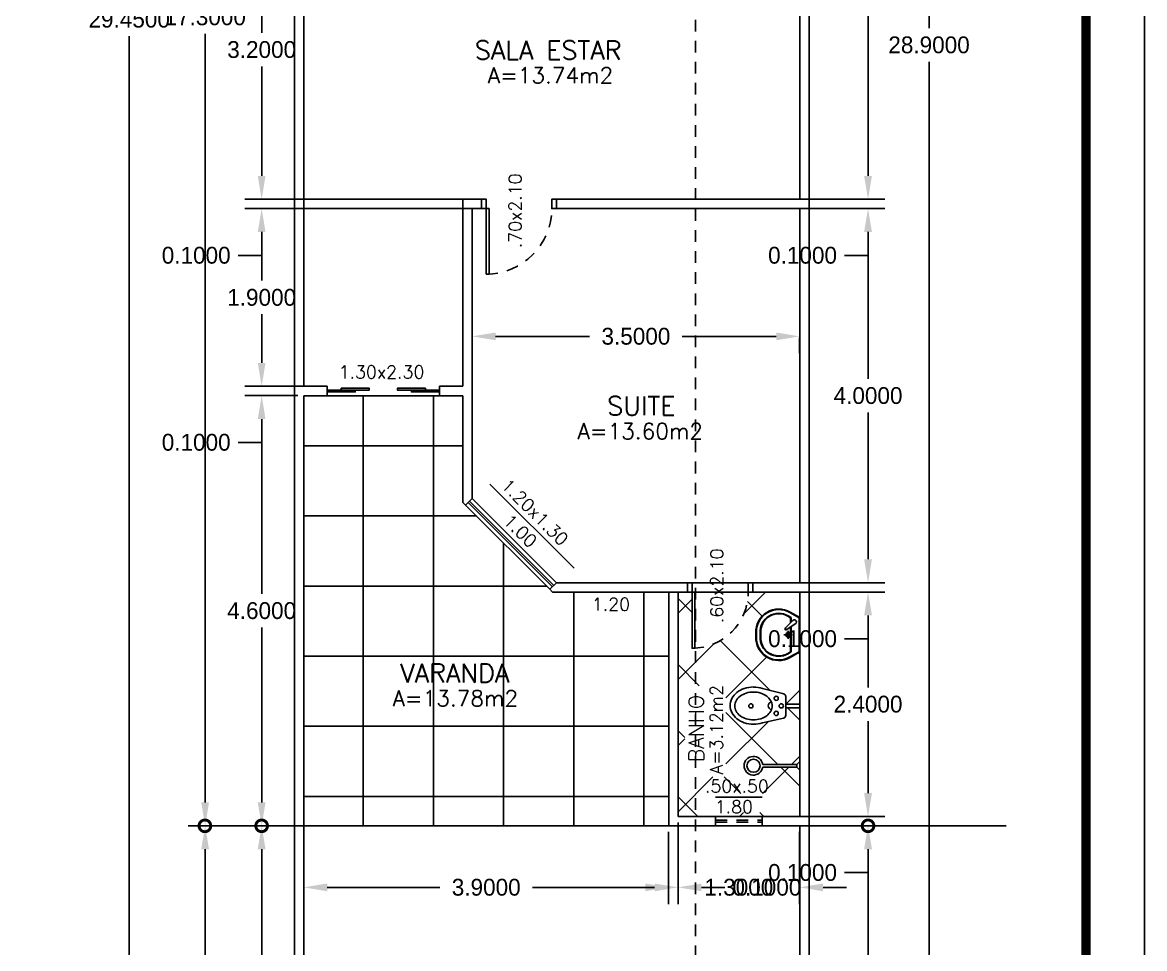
# Model space of a CAD drawing. Extents: x 1223 to 2114, y 507 to 973.
# Drawn here: x 1946.11 to 1958.11, y 573.05 to 582.95 of the extents above; entities that cross this region are included whole.
import ezdxf

# ---------------------------------------------------------------- set-up
doc = ezdxf.new("R2010")
doc.units = 0
doc.header["$MEASUREMENT"] = 0
doc.linetypes.add('HIDDEN2', pattern=[0.1875, 0.125, -0.0625])
doc.layers.get('0').update_dxf_attribs({"linetype": 'CONTINUOUS'})
doc.layers.get('DEFPOINTS').update_dxf_attribs({"linetype": 'CONTINUOUS'})
for name, color, linetype in [('BANHO_COZINHA', 7, 'CONTINUOUS'), ('JANELAS', 8, 'CONTINUOUS'), ('PAREDE', 2, 'CONTINUOUS'), ('PORTAS', 4, 'CONTINUOUS'), ('PROJECAO', 7, 'HIDDEN2'), ('REBAIXO', 8, 'CONTINUOUS')]:
    doc.layers.add(name, color=color, linetype=linetype)
doc.styles.add('PADRAO_TXT', font='romans.shx')
doc.dimstyles.get("Standard").update_dxf_attribs({"dimtxt": 0.18, "dimasz": 0.18, "dimexe": 0.18, "dimexo": 0.0625, "dimgap": 0.09, "dimtad": 0, "dimtih": 1, "dimtoh": 1, "dimdec": 4, "dimzin": 0, "dimdsep": 46, "dimtxsty": 'Standard', "dimcen": 0.09, "dimadec": 0, "dimazin": 0, "dimtfac": 1, "dimtdec": 4, "dimtofl": 0, "dimtmove": 0, "dimatfit": 3, "dimfxl": 0, "dimtolj": 1, "dimtzin": 0, "dimarcsym": 0})

# ---------------------------------------------------------------- blocks, each defined once
blk = doc.blocks.new('*D272')
at = {"layer": 'DEFPOINTS', "color": 0, "transparency": 16777216}
for p in [(1950.92, 581.061), (1948.67, 580.961), (1951.02, 580.961)]:
    blk.add_point(p, dxfattribs=at)
at = {"layer": 'PAREDE', "color": 7, "lineweight": -2, "transparency": 16777216}
for p, q in [((1948.67, 581.311), (1948.67, 581.561)), ((1948.67, 580.711), (1948.67, 580.461)), ((1948.67, 580.461), (1948.42, 580.461))]:
    blk.add_line(p, q, dxfattribs=at)
at = {"layer": 'PAREDE', "color": 0, "lineweight": -2, "transparency": 16777216}
for p, q in [((1950.858, 581.061), (1948.49, 581.061)), ((1950.958, 580.961), (1948.49, 580.961))]:
    blk.add_line(p, q, dxfattribs=at)
at = {"layer": 'PAREDE', "color": 7, "transparency": 16777216}
for points in [[(1948.628, 581.311), (1948.711, 581.311), (1948.67, 581.061)], [(1948.628, 580.711), (1948.711, 580.711), (1948.67, 580.961)]]:
    blk.add_solid(points, dxfattribs=at)
at = {"layer": 'PAREDE', "color": 0, "transparency": 16777216, "insert": (1947.97, 580.461), "char_height": 0.18, "attachment_point": 5}
blk.add_mtext('\\A1;0.1000', dxfattribs=at)
blk = doc.blocks.new('*D273')
at = {"layer": 'DEFPOINTS', "color": 0, "transparency": 16777216}
for p in [(1951.02, 580.961), (1948.67, 579.061), (1949.27, 579.061)]:
    blk.add_point(p, dxfattribs=at)
at = {"layer": 'PAREDE', "color": 0, "lineweight": -2, "transparency": 16777216}
for p, q in [((1950.958, 580.961), (1948.49, 580.961)), ((1949.208, 579.061), (1948.49, 579.061))]:
    blk.add_line(p, q, dxfattribs=at)
at = {"layer": 'PAREDE', "color": 7, "lineweight": -2, "transparency": 16777216}
for p, q in [((1948.67, 580.711), (1948.67, 580.191)), ((1948.67, 579.311), (1948.67, 579.831))]:
    blk.add_line(p, q, dxfattribs=at)
at = {"layer": 'PAREDE', "color": 7, "transparency": 16777216}
for points in [[(1948.628, 580.711), (1948.711, 580.711), (1948.67, 580.961)], [(1948.628, 579.311), (1948.711, 579.311), (1948.67, 579.061)]]:
    blk.add_solid(points, dxfattribs=at)
at = {"layer": 'PAREDE', "color": 0, "transparency": 16777216, "insert": (1948.67, 580.011), "char_height": 0.18, "attachment_point": 5}
blk.add_mtext('\\A1;1.9000', dxfattribs=at)
blk = doc.blocks.new('*D274')
at = {"layer": 'DEFPOINTS', "color": 0, "transparency": 16777216}
for p in [(1949.12, 584.261), (1948.67, 581.061), (1950.92, 581.061)]:
    blk.add_point(p, dxfattribs=at)
at = {"layer": 'PAREDE', "color": 0, "lineweight": -2, "transparency": 16777216}
for p, q in [((1949.058, 584.261), (1948.49, 584.261)), ((1950.858, 581.061), (1948.49, 581.061))]:
    blk.add_line(p, q, dxfattribs=at)
at = {"layer": 'PAREDE', "color": 7, "lineweight": -2, "transparency": 16777216}
for p, q in [((1948.67, 584.011), (1948.67, 582.841)), ((1948.67, 581.311), (1948.67, 582.481))]:
    blk.add_line(p, q, dxfattribs=at)
at = {"layer": 'PAREDE', "color": 7, "transparency": 16777216}
for points in [[(1948.628, 584.011), (1948.711, 584.011), (1948.67, 584.261)], [(1948.628, 581.311), (1948.711, 581.311), (1948.67, 581.061)]]:
    blk.add_solid(points, dxfattribs=at)
at = {"layer": 'PAREDE', "color": 0, "transparency": 16777216, "insert": (1948.67, 582.661), "char_height": 0.18, "attachment_point": 5}
blk.add_mtext('\\A1;3.2000', dxfattribs=at)
blk = doc.blocks.new('*D276')
at = {"layer": 'DEFPOINTS', "color": 0, "transparency": 16777216}
for p in [(1952.22, 586.661), (1953.17, 581.061), (1955.151, 581.061)]:
    blk.add_point(p, dxfattribs=at)
at = {"layer": 'PAREDE', "color": 0, "lineweight": -2, "transparency": 16777216}
for p, q in [((1952.283, 586.661), (1955.331, 586.661)), ((1953.233, 581.061), (1955.331, 581.061))]:
    blk.add_line(p, q, dxfattribs=at)
at = {"layer": 'PAREDE', "color": 7, "lineweight": -2, "transparency": 16777216}
for p, q in [((1955.151, 586.411), (1955.151, 584.041)), ((1955.151, 581.311), (1955.151, 583.681))]:
    blk.add_line(p, q, dxfattribs=at)
at = {"layer": 'PAREDE', "color": 7, "transparency": 16777216}
for points in [[(1955.109, 586.411), (1955.193, 586.411), (1955.151, 586.661)], [(1955.109, 581.311), (1955.193, 581.311), (1955.151, 581.061)]]:
    blk.add_solid(points, dxfattribs=at)
at = {"layer": 'PAREDE', "color": 0, "transparency": 16777216, "insert": (1955.151, 583.861), "char_height": 0.18, "attachment_point": 5}
blk.add_mtext('\\A1;5.6000', dxfattribs=at)
blk = doc.blocks.new('*D279')
at = {"layer": 'DEFPOINTS', "color": 0, "transparency": 16777216}
for p in [(1949.12, 574.361), (1953.02, 574.361), (1953.02, 573.703)]:
    blk.add_point(p, dxfattribs=at)
at = {"layer": 'PAREDE', "color": 0, "lineweight": -2, "transparency": 16777216}
for p, q in [((1949.12, 574.298), (1949.12, 573.523)), ((1953.02, 574.298), (1953.02, 573.523))]:
    blk.add_line(p, q, dxfattribs=at)
at = {"layer": 'PAREDE', "color": 7, "lineweight": -2, "transparency": 16777216}
for p, q in [((1949.37, 573.703), (1950.575, 573.703)), ((1952.77, 573.703), (1951.565, 573.703))]:
    blk.add_line(p, q, dxfattribs=at)
at = {"layer": 'PAREDE', "color": 7, "transparency": 16777216}
for points in [[(1949.37, 573.744), (1949.37, 573.661), (1949.12, 573.703)], [(1952.77, 573.744), (1952.77, 573.661), (1953.02, 573.703)]]:
    blk.add_solid(points, dxfattribs=at)
at = {"layer": 'PAREDE', "color": 0, "transparency": 16777216, "insert": (1951.07, 573.703), "char_height": 0.18, "attachment_point": 5}
blk.add_mtext('\\A1;3.9000', dxfattribs=at)
blk = doc.blocks.new('*D285')
at = {"layer": 'DEFPOINTS', "color": 0, "transparency": 16777216}
for p in [(1949.12, 578.961), (1948.67, 574.361), (1949.556, 574.361)]:
    blk.add_point(p, dxfattribs=at)
at = {"layer": 'PAREDE', "color": 0, "lineweight": -2, "transparency": 16777216}
for p, q in [((1949.058, 578.961), (1948.49, 578.961)), ((1949.494, 574.361), (1948.49, 574.361))]:
    blk.add_line(p, q, dxfattribs=at)
at = {"layer": 'PAREDE', "color": 7, "lineweight": -2, "transparency": 16777216}
for p, q in [((1948.67, 578.711), (1948.67, 576.841)), ((1948.67, 574.611), (1948.67, 576.481))]:
    blk.add_line(p, q, dxfattribs=at)
at = {"layer": 'PAREDE', "color": 7, "transparency": 16777216}
for points in [[(1948.628, 578.711), (1948.711, 578.711), (1948.67, 578.961)], [(1948.628, 574.611), (1948.711, 574.611), (1948.67, 574.361)]]:
    blk.add_solid(points, dxfattribs=at)
at = {"layer": 'PAREDE', "color": 0, "transparency": 16777216, "insert": (1948.67, 576.661), "char_height": 0.18, "attachment_point": 5}
blk.add_mtext('\\A1;4.6000', dxfattribs=at)
blk = doc.blocks.new('_DOTSMALL')
at = {"color": 0, "linetype": 'ByBlock', "const_width": 0.5}
blk.add_lwpolyline([(-0.0625, 0, 1), (0.0625, 0, 1)], format="xyb", close=True, dxfattribs=at)
blk = doc.blocks.new('*D289')
at = {"layer": 'DEFPOINTS', "color": 0, "transparency": 16777216}
for p in [(1949.27, 579.061), (1948.67, 578.961), (1949.12, 578.961)]:
    blk.add_point(p, dxfattribs=at)
at = {"layer": 'PAREDE', "color": 7, "lineweight": -2, "transparency": 16777216}
for p, q in [((1948.67, 579.311), (1948.67, 579.561)), ((1948.67, 578.711), (1948.67, 578.461)), ((1948.67, 578.461), (1948.42, 578.461))]:
    blk.add_line(p, q, dxfattribs=at)
at = {"layer": 'PAREDE', "color": 0, "lineweight": -2, "transparency": 16777216}
for p, q in [((1949.208, 579.061), (1948.49, 579.061)), ((1949.058, 578.961), (1948.49, 578.961))]:
    blk.add_line(p, q, dxfattribs=at)
at = {"layer": 'PAREDE', "color": 7, "transparency": 16777216}
for points in [[(1948.628, 579.311), (1948.711, 579.311), (1948.67, 579.061)], [(1948.628, 578.711), (1948.711, 578.711), (1948.67, 578.961)]]:
    blk.add_solid(points, dxfattribs=at)
at = {"layer": 'PAREDE', "color": 0, "transparency": 16777216, "insert": (1947.97, 578.461), "char_height": 0.18, "attachment_point": 5}
blk.add_mtext('\\A1;0.1000', dxfattribs=at)
blk = doc.blocks.new('*D300')
at = {"layer": 'DEFPOINTS', "color": 0, "transparency": 16777216}
for p in [(1952.513, 576.961), (1952.4, 576.861), (1955.151, 576.861)]:
    blk.add_point(p, dxfattribs=at)
at = {"layer": 'PAREDE', "color": 7, "lineweight": -2, "transparency": 16777216}
for p, q in [((1955.151, 577.211), (1955.151, 577.461)), ((1955.151, 576.611), (1955.151, 576.361)), ((1955.151, 576.361), (1954.901, 576.361))]:
    blk.add_line(p, q, dxfattribs=at)
at = {"layer": 'PAREDE', "color": 0, "lineweight": -2, "transparency": 16777216}
for p, q in [((1952.576, 576.961), (1955.331, 576.961)), ((1952.462, 576.861), (1955.331, 576.861))]:
    blk.add_line(p, q, dxfattribs=at)
at = {"layer": 'PAREDE', "color": 7, "transparency": 16777216}
for points in [[(1955.109, 577.211), (1955.193, 577.211), (1955.151, 576.961)], [(1955.109, 576.611), (1955.193, 576.611), (1955.151, 576.861)]]:
    blk.add_solid(points, dxfattribs=at)
at = {"layer": 'PAREDE', "color": 0, "transparency": 16777216, "insert": (1954.451, 576.361), "char_height": 0.18, "attachment_point": 5}
blk.add_mtext('\\A1;0.1000', dxfattribs=at)
blk = doc.blocks.new('*D301')
at = {"layer": 'DEFPOINTS', "color": 0, "transparency": 16777216}
for p in [(1952.513, 580.961), (1952.513, 576.961), (1955.151, 576.961)]:
    blk.add_point(p, dxfattribs=at)
at = {"layer": 'PAREDE', "color": 0, "lineweight": -2, "transparency": 16777216}
for p, q in [((1952.576, 580.961), (1955.331, 580.961)), ((1952.576, 576.961), (1955.331, 576.961))]:
    blk.add_line(p, q, dxfattribs=at)
at = {"layer": 'PAREDE', "color": 7, "lineweight": -2, "transparency": 16777216}
for p, q in [((1955.151, 580.711), (1955.151, 579.141)), ((1955.151, 577.211), (1955.151, 578.781))]:
    blk.add_line(p, q, dxfattribs=at)
at = {"layer": 'PAREDE', "color": 7, "transparency": 16777216}
for points in [[(1955.109, 580.711), (1955.193, 580.711), (1955.151, 580.961)], [(1955.109, 577.211), (1955.193, 577.211), (1955.151, 576.961)]]:
    blk.add_solid(points, dxfattribs=at)
at = {"layer": 'PAREDE', "color": 0, "transparency": 16777216, "insert": (1955.151, 578.961), "char_height": 0.18, "attachment_point": 5}
blk.add_mtext('\\A1;4.0000', dxfattribs=at)
blk = doc.blocks.new('*D306')
at = {"layer": 'DEFPOINTS', "color": 0, "transparency": 16777216}
for p in [(1952.4, 576.861), (1953.12, 574.461), (1955.151, 574.461)]:
    blk.add_point(p, dxfattribs=at)
at = {"layer": 'PAREDE', "color": 0, "lineweight": -2, "transparency": 16777216}
for p, q in [((1952.462, 576.861), (1955.331, 576.861)), ((1953.183, 574.461), (1955.331, 574.461))]:
    blk.add_line(p, q, dxfattribs=at)
at = {"layer": 'PAREDE', "color": 7, "lineweight": -2, "transparency": 16777216}
for p, q in [((1955.151, 576.611), (1955.151, 575.841)), ((1955.151, 574.711), (1955.151, 575.481))]:
    blk.add_line(p, q, dxfattribs=at)
at = {"layer": 'PAREDE', "color": 7, "transparency": 16777216}
for points in [[(1955.109, 576.611), (1955.193, 576.611), (1955.151, 576.861)], [(1955.109, 574.711), (1955.193, 574.711), (1955.151, 574.461)]]:
    blk.add_solid(points, dxfattribs=at)
at = {"layer": 'PAREDE', "color": 0, "transparency": 16777216, "insert": (1955.151, 575.661), "char_height": 0.18, "attachment_point": 5}
blk.add_mtext('\\A1;2.4000', dxfattribs=at)
blk = doc.blocks.new('*D307')
at = {"layer": 'DEFPOINTS', "color": 0, "transparency": 16777216}
for p in [(1953.12, 574.461), (1953.02, 574.361), (1953.12, 573.703)]:
    blk.add_point(p, dxfattribs=at)
at = {"layer": 'PAREDE', "color": 0, "lineweight": -2, "transparency": 16777216}
for p, q in [((1953.12, 574.398), (1953.12, 573.523)), ((1953.02, 574.298), (1953.02, 573.523))]:
    blk.add_line(p, q, dxfattribs=at)
at = {"layer": 'PAREDE', "color": 7, "lineweight": -2, "transparency": 16777216}
for p, q in [((1952.77, 573.703), (1952.52, 573.703)), ((1953.37, 573.703), (1953.62, 573.703))]:
    blk.add_line(p, q, dxfattribs=at)
at = {"layer": 'PAREDE', "color": 7, "transparency": 16777216}
for points in [[(1952.77, 573.744), (1952.77, 573.661), (1953.02, 573.703)], [(1953.37, 573.744), (1953.37, 573.661), (1953.12, 573.703)]]:
    blk.add_solid(points, dxfattribs=at)
at = {"layer": 'PAREDE', "color": 0, "transparency": 16777216, "insert": (1954.07, 573.703), "char_height": 0.18, "attachment_point": 5}
blk.add_mtext('\\A1;0.1000', dxfattribs=at)
blk = doc.blocks.new('LAVAT2')
at = {"layer": 'BANHO_COZINHA'}
for p, q in [((-0.154, 0.073), (-0.07, 0.157)), ((-0.121, 0.042), (-0.053, 0.143)), ((-0.053, 0.143), (-0.07, 0.157)), ((-0.042, 0.122), (0.045, 0.122)), ((0, 0.079), (0, 0.17))]:
    blk.add_line(p, q, dxfattribs=at)
for points in [[(-0.019, 0.468), (0.019, 0.468, -0.595397), (0.242, 0.101), (0.184, 0), (-0.184, 0), (-0.242, 0.101, -0.595397)], [(-0.019, 0.462), (0.019, 0.462, -0.59561), (0.237, 0.104), (0.181, 0.006), (-0.181, 0.006), (-0.237, 0.104, -0.59561)]]:
    blk.add_lwpolyline(points, format="xyb", close=True, dxfattribs=at)
for points in [[(-0.135, 0.092), (-0.184, 0.092), (-0.203, 0.124, -0.598795), (-0.019, 0.422), (0.019, 0.422, -0.599099), (0.203, 0.124), (0.184, 0.092), (-0.088, 0.092)], [(-0.13, 0.097), (-0.182, 0.097), (-0.199, 0.126, -0.599051), (-0.019, 0.417), (0.019, 0.417, -0.599358), (0.199, 0.126), (0.182, 0.097), (-0.084, 0.097)], [(-0.153, 0.074, 1.201911), (-0.117, 0.048, 1.201911)]]:
    blk.add_lwpolyline(points, format="xyb", dxfattribs=at)
for radius in [0.0263, 0.0209]:
    blk.add_circle((0, 0.122), radius, dxfattribs=at)
blk.add_arc((-0.065, 0.146), 0.012, 346.1488, 114.5815, dxfattribs=at)
blk = doc.blocks.new('CHUV')
at = {"layer": 'BANHO_COZINHA'}
for p, q in [((0, 0.045), (0, -0.045)), ((0.03, 0.015), (0, 0.045)), ((0.395, 0.015), (0.03, 0.015)), ((0.03, -0.015), (0.03, 0.015)), ((0, -0.045), (0.03, -0.015)), ((0.03, -0.015), (0.395, -0.015))]:
    blk.add_line(p, q, dxfattribs=at)
blk.add_circle((0.494, 0.001), 0.07, dxfattribs=at)
blk.add_arc((0.494, 0.001), 0.1, 189.1456, 171.891, dxfattribs=at)
blk = doc.blocks.new('BIDE')
at = {"layer": 'BANHO_COZINHA'}
for p, q in [((-0.19, 0.397), (-0.134, 0.171)), ((0.176, 0.397), (0.127, 0.172)), ((-0.105, 0.149), (0.097, 0.149)), ((-0.023, 0.149), (-0.023, -0.001)), ((0.017, 0.149), (0.017, -0.001))]:
    blk.add_line(p, q, dxfattribs=at)
blk.add_lwpolyline([(0.176, 0.396, 0.00058), (0.176, 0.397, 0.07973), (0.192, 0.495, 0.07973), (0.176, 0.593, 0.088644), (0.134, 0.671, 0.105072), (0.067, 0.726, 0.120616), (-0.007, 0.744, 0.120616), (-0.081, 0.726, 0.105072), (-0.147, 0.671, 0.088644), (-0.19, 0.593, 0.07973), (-0.206, 0.495, 0.07973)], format="xyb", dxfattribs=at)
blk.add_lwpolyline([(-0.152, 0.495, 0.074892), (-0.14, 0.416, 0.085397), (-0.109, 0.353, 0.106179), (-0.058, 0.309, 0.127661), (-0.003, 0.295, 0.127661), (0.051, 0.309, 0.106179), (0.102, 0.353, 0.085397), (0.133, 0.416, 0.074892), (0.145, 0.495, 0.074892), (0.133, 0.573, 0.085397), (0.102, 0.636, 0.106179), (0.051, 0.68, 0.127661), (-0.003, 0.694, 0.127661), (-0.058, 0.68, 0.106179), (-0.109, 0.636, 0.085397), (-0.14, 0.573, 0.074892)], format="xyb", close=True, dxfattribs=at)
for centre in [(-0.004, 0.522), (-0.085, 0.251), (0.077, 0.251), (-0.004, 0.197)]:
    blk.add_circle(centre, 0.0226, dxfattribs=at)
for centre, radius, start, end in [((0.108, 0.495), 0.313, 180, 198.2342), ((0.051, 0.476), 0.254, 198.2342, 198.3671), ((-0.006, 0.297), 0.04, 5.7973, 171.7626), ((-0.105, 0.179), 0.03, 193.9353, 270), ((0.097, 0.179), 0.03, 270, 347.5928)]:
    blk.add_arc(centre, radius, start, end, dxfattribs=at)
blk = doc.blocks.new('*D309')
at = {"layer": 'DEFPOINTS', "color": 0, "transparency": 16777216}
for p in [(1953.12, 574.461), (1953.02, 574.361), (1955.151, 574.361)]:
    blk.add_point(p, dxfattribs=at)
at = {"layer": 'PAREDE', "color": 7, "lineweight": -2, "transparency": 16777216}
for p, q in [((1955.151, 574.711), (1955.151, 574.961)), ((1955.151, 574.111), (1955.151, 573.861)), ((1955.151, 573.861), (1954.901, 573.861))]:
    blk.add_line(p, q, dxfattribs=at)
at = {"layer": 'PAREDE', "color": 0, "lineweight": -2, "transparency": 16777216}
for p, q in [((1953.183, 574.461), (1955.331, 574.461)), ((1953.083, 574.361), (1955.331, 574.361))]:
    blk.add_line(p, q, dxfattribs=at)
at = {"layer": 'PAREDE', "color": 7, "transparency": 16777216}
for points in [[(1955.109, 574.711), (1955.193, 574.711), (1955.151, 574.461)], [(1955.109, 574.111), (1955.193, 574.111), (1955.151, 574.361)]]:
    blk.add_solid(points, dxfattribs=at)
at = {"layer": 'PAREDE', "color": 0, "transparency": 16777216, "insert": (1954.451, 573.861), "char_height": 0.18, "attachment_point": 5}
blk.add_mtext('\\A1;0.1000', dxfattribs=at)
blk = doc.blocks.new('*X196')
at = {"color": 0}
for p, q in [((1804.885, 620.584), (1805.117, 620.815)), ((1804.332, 620.597), (1804.182, 620.747)), ((1804.182, 620.588), (1804.332, 620.738)), ((1805.079, 620.556), (1804.923, 620.713)), ((1804.182, 619.881), (1804.563, 620.262)), ((1805.163, 619.765), (1804.632, 620.296)), ((1804.693, 619.685), (1805.128, 620.12)), ((1805.482, 620.154), (1805.469, 620.167)), ((1804.408, 619.814), (1804.182, 620.04)), ((1805.333, 619.618), (1805.482, 619.766)), ((1805.249, 618.973), (1804.693, 619.528)), ((1805.482, 619.447), (1805.35, 619.578)), ((1804.693, 618.978), (1805.148, 619.432)), ((1804.255, 619.259), (1804.182, 619.332)), ((1804.182, 619.173), (1804.255, 619.247)), ((1805.395, 618.973), (1805.482, 619.059)), ((1805.085, 618.663), (1805.365, 618.943)), ((1805.482, 618.74), (1805.279, 618.943)), ((1804.182, 618.466), (1804.554, 618.839)), ((1804.852, 618.663), (1804.676, 618.839)), ((1804.392, 618.415), (1804.182, 618.625)), ((1804.838, 618.415), (1804.881, 618.459)), ((1805.099, 618.415), (1805.056, 618.459))]:
    blk.add_line(p, q, dxfattribs=at)
blk = doc.blocks.new('*D310')
at = {"layer": 'DEFPOINTS', "color": 0, "transparency": 16777216}
for p in [(1953.12, 574.461), (1954.42, 574.361), (1954.42, 573.703)]:
    blk.add_point(p, dxfattribs=at)
at = {"layer": 'PAREDE', "color": 0, "lineweight": -2, "transparency": 16777216}
for p, q in [((1953.12, 574.398), (1953.12, 573.523)), ((1954.42, 574.298), (1954.42, 573.523))]:
    blk.add_line(p, q, dxfattribs=at)
at = {"layer": 'PAREDE', "color": 7, "lineweight": -2, "transparency": 16777216}
for p, q in [((1952.87, 573.703), (1952.62, 573.703)), ((1954.67, 573.703), (1954.92, 573.703))]:
    blk.add_line(p, q, dxfattribs=at)
at = {"layer": 'PAREDE', "color": 7, "transparency": 16777216}
for points in [[(1952.87, 573.744), (1952.87, 573.661), (1953.12, 573.703)], [(1954.67, 573.744), (1954.67, 573.661), (1954.42, 573.703)]]:
    blk.add_solid(points, dxfattribs=at)
at = {"layer": 'PAREDE', "color": 0, "transparency": 16777216, "insert": (1953.77, 573.703), "char_height": 0.18, "attachment_point": 5}
blk.add_mtext('\\A1;1.3000', dxfattribs=at)
blk = doc.blocks.new('*D313')
at = {"layer": 'DEFPOINTS', "color": 0, "transparency": 16777216}
for p in [(1953.17, 581.061), (1953.17, 580.961), (1955.151, 580.961)]:
    blk.add_point(p, dxfattribs=at)
at = {"layer": 'PAREDE', "color": 7, "lineweight": -2, "transparency": 16777216}
for p, q in [((1955.151, 581.311), (1955.151, 581.561)), ((1955.151, 580.711), (1955.151, 580.461)), ((1955.151, 580.461), (1954.901, 580.461))]:
    blk.add_line(p, q, dxfattribs=at)
at = {"layer": 'PAREDE', "color": 0, "lineweight": -2, "transparency": 16777216}
for p, q in [((1953.233, 581.061), (1955.331, 581.061)), ((1953.233, 580.961), (1955.331, 580.961))]:
    blk.add_line(p, q, dxfattribs=at)
at = {"layer": 'PAREDE', "color": 7, "transparency": 16777216}
for points in [[(1955.109, 581.311), (1955.193, 581.311), (1955.151, 581.061)], [(1955.109, 580.711), (1955.193, 580.711), (1955.151, 580.961)]]:
    blk.add_solid(points, dxfattribs=at)
at = {"layer": 'PAREDE', "color": 0, "transparency": 16777216, "insert": (1954.451, 580.461), "char_height": 0.18, "attachment_point": 5}
blk.add_mtext('\\A1;0.1000', dxfattribs=at)
blk = doc.blocks.new('*D316')
at = {"color": 0, "lineweight": -2, "transparency": 16777216}
for p, q in [((1950.92, 579.578), (1950.92, 579.415)), ((1954.42, 579.578), (1954.42, 579.415))]:
    blk.add_line(p, q, dxfattribs=at)
at = {"color": 7, "lineweight": -2, "transparency": 16777216}
for p, q in [((1951.17, 579.595), (1952.175, 579.595)), ((1954.17, 579.595), (1953.165, 579.595))]:
    blk.add_line(p, q, dxfattribs=at)
at = {"color": 7, "transparency": 16777216}
for points in [[(1951.17, 579.636), (1951.17, 579.553), (1950.92, 579.595)], [(1954.17, 579.636), (1954.17, 579.553), (1954.42, 579.595)]]:
    blk.add_solid(points, dxfattribs=at)
at = {"layer": 'DEFPOINTS', "color": 0, "transparency": 16777216}
for p in [(1950.92, 579.64), (1950.92, 579.595), (1954.42, 579.64)]:
    blk.add_point(p, dxfattribs=at)
at = {"color": 0, "transparency": 16777216, "insert": (1952.67, 579.595), "char_height": 0.18, "attachment_point": 5}
blk.add_mtext('\\A1;3.5000', dxfattribs=at)
blk = doc.blocks.new('*D321')
at = {"color": 0, "lineweight": -2, "transparency": 16777216}
for p, q in [((1949.494, 574.361), (1947.886, 574.361)), ((1948.958, 568.361), (1947.886, 568.361))]:
    blk.add_line(p, q, dxfattribs=at)
at = {"color": 7, "lineweight": -2, "transparency": 16777216}
for p, q in [((1948.066, 574.111), (1948.066, 571.541)), ((1948.066, 568.611), (1948.066, 571.181))]:
    blk.add_line(p, q, dxfattribs=at)
at = {"color": 7, "transparency": 16777216}
for points in [[(1948.024, 574.111), (1948.107, 574.111), (1948.066, 574.361)], [(1948.024, 568.611), (1948.107, 568.611), (1948.066, 568.361)]]:
    blk.add_solid(points, dxfattribs=at)
at = {"layer": 'DEFPOINTS', "color": 0, "transparency": 16777216}
for p in [(1949.556, 574.361), (1948.066, 568.361), (1949.02, 568.361)]:
    blk.add_point(p, dxfattribs=at)
at = {"color": 0, "transparency": 16777216, "insert": (1948.066, 571.361), "char_height": 0.18, "attachment_point": 5}
blk.add_mtext('\\A1;6.0000', dxfattribs=at)
blk = doc.blocks.new('*D322')
at = {"layer": 'DEFPOINTS', "color": 0, "transparency": 16777216}
for p in [(1949.12, 591.661), (1948.066, 574.361), (1949.02, 574.361)]:
    blk.add_point(p, dxfattribs=at)
at = {"layer": 'PAREDE', "color": 0, "lineweight": -2, "transparency": 16777216}
for p, q in [((1949.058, 591.661), (1947.886, 591.661)), ((1948.958, 574.361), (1947.886, 574.361))]:
    blk.add_line(p, q, dxfattribs=at)
at = {"layer": 'PAREDE', "color": 7, "lineweight": -2, "transparency": 16777216}
for p, q in [((1948.066, 591.411), (1948.066, 583.191)), ((1948.066, 574.611), (1948.066, 582.831))]:
    blk.add_line(p, q, dxfattribs=at)
at = {"layer": 'PAREDE', "color": 7, "transparency": 16777216}
for points in [[(1948.024, 591.411), (1948.107, 591.411), (1948.066, 591.661)], [(1948.024, 574.611), (1948.107, 574.611), (1948.066, 574.361)]]:
    blk.add_solid(points, dxfattribs=at)
at = {"layer": 'PAREDE', "color": 0, "transparency": 16777216, "insert": (1948.066, 583.011), "char_height": 0.18, "attachment_point": 5}
blk.add_mtext('\\A1;17.3000', dxfattribs=at)
blk = doc.blocks.new('*D326')
at = {"color": 0, "lineweight": -2, "transparency": 16777216}
for p, q in [((1950.098, 574.361), (1948.49, 574.361)), ((1949.562, 568.361), (1948.49, 568.361))]:
    blk.add_line(p, q, dxfattribs=at)
at = {"color": 7, "lineweight": -2, "transparency": 16777216}
for p, q in [((1948.67, 574.111), (1948.67, 571.541)), ((1948.67, 568.611), (1948.67, 571.181))]:
    blk.add_line(p, q, dxfattribs=at)
at = {"color": 7, "transparency": 16777216}
for points in [[(1948.628, 574.111), (1948.711, 574.111), (1948.67, 574.361)], [(1948.628, 568.611), (1948.711, 568.611), (1948.67, 568.361)]]:
    blk.add_solid(points, dxfattribs=at)
at = {"layer": 'DEFPOINTS', "color": 0, "transparency": 16777216}
for p in [(1950.16, 574.361), (1948.67, 568.361), (1949.624, 568.361)]:
    blk.add_point(p, dxfattribs=at)
at = {"color": 0, "transparency": 16777216, "insert": (1948.67, 571.361), "char_height": 0.18, "attachment_point": 5}
blk.add_mtext('\\A1;6.0000', dxfattribs=at)
blk = doc.blocks.new('*D327')
at = {"layer": 'DEFPOINTS', "color": 0, "transparency": 16777216}
for p in [(1955.151, 574.361), (1956.688, 574.361), (1954.42, 568.361)]:
    blk.add_point(p, dxfattribs=at)
at = {"layer": 'PAREDE', "color": 0, "lineweight": -2, "transparency": 16777216}
for p, q in [((1956.626, 574.361), (1954.971, 574.361)), ((1954.483, 568.361), (1955.331, 568.361))]:
    blk.add_line(p, q, dxfattribs=at)
at = {"layer": 'PAREDE', "color": 7, "lineweight": -2, "transparency": 16777216}
for p, q in [((1955.151, 574.111), (1955.151, 571.541)), ((1955.151, 568.611), (1955.151, 571.181))]:
    blk.add_line(p, q, dxfattribs=at)
at = {"layer": 'PAREDE', "color": 7, "transparency": 16777216}
for points in [[(1955.109, 574.111), (1955.193, 574.111), (1955.151, 574.361)], [(1955.109, 568.611), (1955.193, 568.611), (1955.151, 568.361)]]:
    blk.add_solid(points, dxfattribs=at)
at = {"layer": 'PAREDE', "color": 0, "transparency": 16777216, "insert": (1955.151, 571.361), "char_height": 0.18, "attachment_point": 5}
blk.add_mtext('\\A1;6.0000', dxfattribs=at)
blk = doc.blocks.new('*D329')
at = {"layer": 'DEFPOINTS', "color": 0, "transparency": 16777216}
for p in [(1947.254, 597.711), (1949.02, 597.711), (1949.02, 568.261)]:
    blk.add_point(p, dxfattribs=at)
at = {"layer": 'PAREDE', "color": 0, "lineweight": -2, "transparency": 16777216}
for p, q in [((1948.958, 597.711), (1947.074, 597.711)), ((1948.958, 568.261), (1947.074, 568.261))]:
    blk.add_line(p, q, dxfattribs=at)
at = {"layer": 'PAREDE', "color": 7, "lineweight": -2, "transparency": 16777216}
for p, q in [((1947.254, 597.531), (1947.254, 583.166)), ((1947.254, 568.441), (1947.254, 582.806))]:
    blk.add_line(p, q, dxfattribs=at)
at = {"layer": 'PAREDE', "color": 7, "transparency": 16777216}
for points in [[(1947.224, 597.531), (1947.284, 597.531), (1947.254, 597.711)], [(1947.224, 568.441), (1947.284, 568.441), (1947.254, 568.261)]]:
    blk.add_solid(points, dxfattribs=at)
at = {"layer": 'PAREDE', "color": 0, "transparency": 16777216, "insert": (1947.254, 582.986), "char_height": 0.18, "attachment_point": 5}
blk.add_mtext('\\A1;29.4500', dxfattribs=at)
blk = doc.blocks.new('*D330')
at = {"layer": 'DEFPOINTS', "color": 0, "transparency": 16777216}
for p in [(1954.52, 597.161), (1954.52, 568.261), (1955.803, 568.261)]:
    blk.add_point(p, dxfattribs=at)
at = {"layer": 'PAREDE', "color": 0, "lineweight": -2, "transparency": 16777216}
for p, q in [((1954.583, 597.161), (1955.983, 597.161)), ((1954.583, 568.261), (1955.983, 568.261))]:
    blk.add_line(p, q, dxfattribs=at)
at = {"layer": 'PAREDE', "color": 7, "lineweight": -2, "transparency": 16777216}
for p, q in [((1955.803, 596.981), (1955.803, 582.891)), ((1955.803, 568.441), (1955.803, 582.531))]:
    blk.add_line(p, q, dxfattribs=at)
at = {"layer": 'PAREDE', "color": 7, "transparency": 16777216}
for points in [[(1955.773, 596.981), (1955.833, 596.981), (1955.803, 597.161)], [(1955.773, 568.441), (1955.833, 568.441), (1955.803, 568.261)]]:
    blk.add_solid(points, dxfattribs=at)
at = {"layer": 'PAREDE', "color": 0, "transparency": 16777216, "insert": (1955.803, 582.711), "char_height": 0.18, "attachment_point": 5}
blk.add_mtext('\\A1;28.9000', dxfattribs=at)

msp = doc.modelspace()

# ---------------------------------------------------------------- hatches: boundary and pattern name
at = {"layer": 'REBAIXO', "linetype": 'Continuous'}
h = msp.add_hatch(dxfattribs=at)
h.set_pattern_fill('ANSI37', color=256, scale=6, angle=45, style=0)
h.set_pattern_definition([(90, (1912.2543, 507.9244), (-0.75, 1e-16), []), (180, (1912.2543, 507.9244), (-1e-16, -0.75), [])])
h.paths.add_polyline_path([(1950.82047, 577.81914), (1950.82047, 578.96056), (1950.57047, 578.96056), (1949.37047, 578.96056), (1949.12047, 578.96056), (1949.12047, 574.36056), (1953.02047, 574.36056), (1953.02047, 576.86056), (1951.77905, 576.86056), (1951.74976, 576.88985), (1950.84976, 577.78985)])
h.paths.add_polyline_path([(1952.20381, 576.62798), (1952.66686, 576.62798), (1952.66686, 576.83198), (1952.20381, 576.83198)], flags=24)
h.paths.add_polyline_path([(1950.0355, 575.59683), (1951.57764, 575.59683), (1951.57764, 575.85183), (1950.0355, 575.85183)], flags=24)
h.paths.add_polyline_path([(1950.10984, 575.84433), (1951.48603, 575.84433), (1951.48603, 576.14433), (1950.10984, 576.14433)], flags=24)

# ---------------------------------------------------------------- linework, layer by layer
msp.add_lwpolyline([(1931.85648, 562.47863), (1958.10648, 562.47863), (1958.10648, 599.60363), (1931.85648, 599.60363)], close=True)
at = {"const_width": 0.1}
msp.add_lwpolyline([(1933.35648, 563.10363), (1957.48148, 563.10363), (1957.48148, 598.97863), (1933.35648, 598.97863)], close=True, dxfattribs=at)
at = {"layer": 'JANELAS'}
for p, q in [((1949.37047, 578.96056), (1950.57047, 578.96056)), ((1951.10836, 578.01533), (1952.00836, 577.11533)), ((1950.87804, 577.81813), (1951.77804, 576.91813)), ((1950.89218, 577.83227), (1951.79218, 576.93227)), ((1953.52047, 574.66658), (1954.02047, 574.66658)), ((1953.52047, 574.46056), (1954.02047, 574.46056)), ((1953.52047, 574.36056), (1954.02047, 574.36056))]:
    msp.add_line(p, q, dxfattribs=at)
at = {"layer": 'PAREDE'}
for p, q in [((1949.02047, 568.26056), (1949.02047, 597.71056)), ((1954.52047, 568.26056), (1954.52047, 597.16056)), ((1954.42047, 581.06056), (1954.42047, 590.26056)), ((1949.12047, 579.06056), (1949.12047, 584.26056)), ((1950.82047, 581.06056), (1950.82047, 579.06056)), ((1951.02047, 581.06056), (1950.82047, 581.06056)), ((1951.02047, 580.96056), (1951.02047, 581.06056)), ((1954.42047, 581.06056), (1951.82047, 581.06056)), ((1951.82047, 580.96056), (1951.82047, 581.06056)), ((1950.92047, 577.86056), (1950.92047, 580.96056)), ((1951.02047, 580.96056), (1950.92047, 580.96056)), ((1954.42047, 580.96056), (1951.82047, 580.96056)), ((1954.42047, 576.96056), (1954.42047, 580.96056)), ((1949.37047, 579.06056), (1949.12047, 579.06056)), ((1949.37047, 579.06056), (1949.37047, 578.96056)), ((1950.82047, 579.06056), (1950.57047, 579.06056)), ((1950.57047, 579.06056), (1950.57047, 578.96056)), ((1949.37047, 578.96056), (1949.12047, 578.96056)), ((1949.12047, 568.26056), (1949.12047, 578.96056)), ((1950.82047, 578.96056), (1950.57047, 578.96056)), ((1950.82047, 578.96056), (1950.82047, 577.81914)), ((1950.84976, 577.78985), (1950.92047, 577.86056)), ((1950.82047, 577.81914), (1950.84976, 577.78985)), ((1951.74976, 576.88985), (1951.82047, 576.96056)), ((1951.77905, 576.86056), (1951.74976, 576.88985)), ((1951.82047, 576.96056), (1953.02047, 576.96056)), ((1953.22047, 576.96056), (1953.02047, 576.96056)), ((1953.22047, 576.86056), (1953.22047, 576.96056)), ((1954.42047, 576.96056), (1953.92047, 576.96056)), ((1953.92047, 576.86056), (1953.92047, 576.96056)), ((1953.02047, 576.86056), (1951.77905, 576.86056)), ((1953.02047, 576.86056), (1953.02047, 574.36056)), ((1953.12047, 576.86056), (1953.12047, 574.46056)), ((1953.22047, 576.86056), (1953.12047, 576.86056)), ((1954.42047, 576.86056), (1953.92047, 576.86056)), ((1954.42047, 574.46056), (1954.42047, 576.86056)), ((1953.52047, 574.46056), (1953.12047, 574.46056)), ((1953.52047, 574.46056), (1953.52047, 574.36056)), ((1954.42047, 574.46056), (1954.02047, 574.46056)), ((1954.02047, 574.46056), (1954.02047, 574.36056)), ((1953.52047, 574.36056), (1953.02047, 574.36056)), ((1954.42047, 574.36056), (1954.02047, 574.36056)), ((1954.42047, 568.36056), (1954.42047, 574.36056))]:
    msp.add_line(p, q, dxfattribs=at)
at = {"layer": 'PORTAS'}
for p, q in [((1950.92047, 577.86056), (1951.82047, 576.96056)), ((1950.84976, 577.78985), (1951.74976, 576.88985))]:
    msp.add_line(p, q, dxfattribs=at)
for points in [[(1951.02047, 580.96056), (1951.07047, 580.96056), (1951.07047, 581.06056), (1951.02047, 581.06056)], [(1951.82047, 580.96056), (1951.77047, 580.96056), (1951.77047, 581.06056), (1951.82047, 581.06056)], [(1953.22047, 576.86056), (1953.27047, 576.86056), (1953.27047, 576.96056), (1953.22047, 576.96056)], [(1953.92047, 576.86056), (1953.87047, 576.86056), (1953.87047, 576.96056), (1953.92047, 576.96056)]]:
    msp.add_lwpolyline(points, dxfattribs=at)
for points in [[(1951.07047, 580.96056), (1951.07047, 580.26056), (1951.10047, 580.26056), (1951.10047, 580.96056)], [(1949.37047, 579.02056), (1949.67047, 579.02056), (1949.67047, 579.00056), (1949.37047, 579.00056)], [(1949.52047, 579.02056), (1949.82047, 579.02056), (1949.82047, 579.04056), (1949.52047, 579.04056)], [(1950.42047, 579.02056), (1950.12047, 579.02056), (1950.12047, 579.04056), (1950.42047, 579.04056)], [(1950.57047, 579.02056), (1950.27047, 579.02056), (1950.27047, 579.00056), (1950.57047, 579.00056)], [(1953.27047, 576.86056), (1953.27047, 576.26056), (1953.30047, 576.26056), (1953.30047, 576.86056)]]:
    msp.add_lwpolyline(points, close=True, dxfattribs=at)
at = {"layer": 'PROJECAO'}
for p, q in [((1953.30808, 597.83004), (1953.30808, 564.13783)), ((1953.52047, 574.42056), (1954.02047, 574.42056)), ((1953.52047, 574.40056), (1954.02047, 574.40056))]:
    msp.add_line(p, q, dxfattribs=at)
for centre, radius in [((1951.07047, 580.96056), 0.7), ((1953.27047, 576.86056), 0.6)]:
    msp.add_arc(centre, radius, 270, 0, dxfattribs=at)
at = {"layer": 'REBAIXO'}
msp.add_line((1953.02047, 574.36056), (1949.12047, 574.36056), dxfattribs=at)

# ---------------------------------------------------------------- block references
at = {"color": 7, "xscale": 0.25, "yscale": 0.25, "zscale": 0.25, "rotation": 90}
for p in [(1948.66955, 574.36056), (1955.15091, 574.36056)]:
    msp.add_blockref('_DOTSMALL', p, dxfattribs=at)
at = {"layer": 'JANELAS', "linetype": 'Continuous'}
msp.add_blockref('*X196', (148.93885, -43.95491), dxfattribs=at)
at = {"layer": 'PAREDE', "xscale": -1, "rotation": 90}
for name, p in [('LAVAT2', (1954.42047, 576.40362)), ('BIDE', (1954.42047, 575.63965))]:
    msp.add_blockref(name, p, dxfattribs=at)
at = {"layer": 'PAREDE', "xscale": -1}
msp.add_blockref('CHUV', (1954.42047, 575.00259), dxfattribs=at)
at = {"layer": 'PAREDE', "color": 7, "xscale": 0.25, "yscale": 0.25, "zscale": 0.25, "rotation": 270}
msp.add_blockref('_DOTSMALL', (1948.06327, 574.36056), dxfattribs=at)

# ---------------------------------------------------------------- texts
at = {"layer": 'JANELAS', "style": 'PADRAO_TXT'}
for s, height, p in [('A=13.74m2', 0.17, (1951.08672, 582.30081)), ('1.30x2.30', 0.136, (1949.49318, 579.14561)), ('A=13.60m2', 0.17, (1952.04679, 578.49606)), ('1.20', 0.136, (1952.19895, 576.66198)), ('A=13.78m2', 0.17, (1950.0699, 575.63933)), ('.50x.50', 0.136, (1953.40783, 574.71748)), ('1.80', 0.136, (1953.51283, 574.49647))]:
    msp.add_text(s, height=height, dxfattribs=at).set_placement(p)
for s, rotation, p in [('.70x2.10', 90, (1951.44668, 580.53828)), ('1.20x1.30', 315, (1951.21824, 577.99101)), ('1.00', 315, (1951.24237, 577.61195)), ('.60x2.10', 90, (1953.60337, 576.52812)), ('A=3.12m2', 90, (1953.59822, 574.91113))]:
    msp.add_text(s, height=0.136, rotation=rotation, dxfattribs=at).set_placement(p)
at = {"layer": 'PAREDE', "style": 'PADRAO_TXT'}
for s, p in [('SALA ESTAR', (1950.94765, 582.55581)), ('SUITE', (1952.36346, 578.75106)), ('VARANDA', (1950.15032, 575.89433))]:
    msp.add_text(s, height=0.2, dxfattribs=at).set_placement(p)
msp.add_text('BANHO', height=0.16, rotation=90, dxfattribs=at).set_placement((1953.39422, 575.04152))

# ---------------------------------------------------------------- dimensions: what is measured, and where the dimension line sits
dim = msp.add_linear_dim(base=(1950.92047, 579.59453), p1=(1954.42047, 579.64013), p2=(1950.92047, 579.64013), dimstyle='Standard', override={"dimasz": 0.25, "dimlfac": 1, "dimclrd": 7})
dim.commit()
dim.dimension.update_dxf_attribs({"geometry": '*D316', "text_midpoint": (1952.67047, 579.59453)})
for base, p1, p2, picture, middle in [((1948.06555, 568.36056), (1949.55633, 574.36056), (1949.02047, 568.36056), '*D321', (1948.06555, 571.36056)), ((1948.66955, 568.36056), (1950.16033, 574.36056), (1949.62446, 568.36056), '*D326', (1948.66955, 571.36056))]:
    dim = msp.add_linear_dim(base=base, p1=p1, p2=p2, angle=90, dimstyle='Standard', override={"dimasz": 0.25, "dimlfac": 1, "dimclrd": 7})
    dim.commit()
    dim.dimension.update_dxf_attribs({"geometry": picture, "text_midpoint": middle})
at = {"layer": 'PAREDE'}
for p1, p2, distance, picture, middle in [((1949.02047, 568.26056), (1949.02047, 597.71056), 1.76664, '*D329', (1947.25382, 582.98556)), ((1954.52047, 597.16056), (1954.52047, 568.26056), 1.28276, '*D330', (1955.80323, 582.71056))]:
    dim = msp.add_aligned_dim(p1=p1, p2=p2, distance=distance, dimstyle='Standard', override={"dimclrd": 7}, dxfattribs=at)
    dim.commit()
    dim.dimension.update_dxf_attribs({"geometry": picture, "text_midpoint": middle})
for base, p1, p2, picture, middle in [((1948.06555, 574.36056), (1949.12047, 591.66056), (1949.02047, 574.36056), '*D322', (1948.06555, 583.01056)), ((1955.15091, 581.06056), (1952.22047, 586.66056), (1953.17047, 581.06056), '*D276', (1955.15091, 583.86056)), ((1948.66955, 581.06056), (1949.12047, 584.26056), (1950.92047, 581.06056), '*D274', (1948.66955, 582.66056)), ((1948.66955, 580.96056), (1950.92047, 581.06056), (1951.02047, 580.96056), '*D272', (1947.96955, 580.46056)), ((1955.15091, 580.96056), (1953.17047, 581.06056), (1953.17047, 580.96056), '*D313', (1954.45091, 580.46056)), ((1948.66955, 579.06056), (1951.02047, 580.96056), (1949.27047, 579.06056), '*D273', (1948.66955, 580.01056)), ((1955.15091, 576.96056), (1952.51347, 580.96056), (1952.51347, 576.96056), '*D301', (1955.15091, 578.96056)), ((1948.66955, 578.96056), (1949.27047, 579.06056), (1949.12047, 578.96056), '*D289', (1947.96955, 578.46056)), ((1948.66955, 574.36056), (1949.12047, 578.96056), (1949.55633, 574.36056), '*D285', (1948.66955, 576.66056)), ((1955.15091, 576.86056), (1952.51347, 576.96056), (1952.39976, 576.86056), '*D300', (1954.45091, 576.36056)), ((1955.15091, 574.46056), (1952.39976, 576.86056), (1953.12047, 574.46056), '*D306', (1955.15091, 575.66056)), ((1955.15091, 574.36056), (1953.12047, 574.46056), (1953.02047, 574.36056), '*D309', (1954.45091, 573.86056)), ((1955.15091, 574.36056), (1954.42047, 568.36056), (1956.68816, 574.36056), '*D327', (1955.15091, 571.36056))]:
    dim = msp.add_linear_dim(base=base, p1=p1, p2=p2, angle=90, dimstyle='Standard', override={"dimasz": 0.25, "dimlfac": 1, "dimclrd": 7}, dxfattribs=at)
    dim.commit()
    dim.dimension.update_dxf_attribs({"geometry": picture, "text_midpoint": middle})
for base, p1, p2, picture, middle in [((1953.12047, 573.70267), (1953.02047, 574.36056), (1953.12047, 574.46056), '*D307', (1954.07047, 573.70267)), ((1954.42047, 573.70267), (1953.12047, 574.46056), (1954.42047, 574.36056), '*D310', (1953.77047, 573.70267)), ((1953.02047, 573.70267), (1949.12047, 574.36056), (1953.02047, 574.36056), '*D279', (1951.07047, 573.70267))]:
    dim = msp.add_linear_dim(base=base, p1=p1, p2=p2, dimstyle='Standard', override={"dimasz": 0.25, "dimlfac": 1, "dimclrd": 7}, dxfattribs=at)
    dim.commit()
    dim.dimension.update_dxf_attribs({"geometry": picture, "text_midpoint": middle})

doc.saveas('drawing.dxf')
